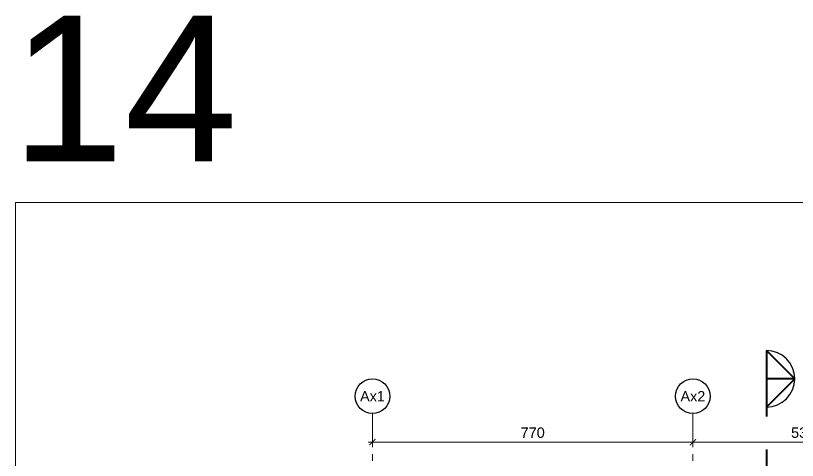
# Model space of a CAD drawing. Header units: centimetres. Extents: x 105417 to 110818, y -55119 to -48326.
# Drawn here: x 105417 to 107295, y -49395 to -48326 of the extents above; entities that cross this region are included whole.
import ezdxf
from ezdxf.enums import TextEntityAlignment as Align

# ---------------------------------------------------------------- set-up
doc = ezdxf.new("R2010")
doc.units = ezdxf.units.CM
doc.header["$LTSCALE"] = 50
doc.header["$MEASUREMENT"] = 0
doc.linetypes.add('AXES', pattern=[2, 1.25, -0.25, 0.25, -0.25])
doc.linetypes.add('DASHED2', pattern=[9.525, 6.35, -3.175])
doc.layers.get('0').update_dxf_attribs({"color": 8})
for name, color, linetype in [('AXES', 10, 'AXES'), ('COTE 50ème', 1, 'Continuous'), ('text', 159, 'Continuous')]:
    doc.layers.add(name, color=color, linetype=linetype)
doc.layers.add('FMULT', color=150, linetype='Continuous', plot=False)
doc.layers.add('HORS GEL COTE', color=7, linetype='Continuous', lineweight=13, true_color=0x00661a)
doc.layers.add('MACONNERIE COUPE', color=7, linetype='Continuous', lineweight=30)
doc.styles.add('3.ABEA 1-50', font='arial.ttf', dxfattribs={"height": 12.5})
doc.styles.add('FN_TEXT_1.50', font='arial.ttf', dxfattribs={"height": 10})
doc.styles.add('RS_TEXT_1.50', font='arial.ttf', dxfattribs={"height": 12.5})
doc.styles.add('RS_TXT_100', font='arial.ttf', dxfattribs={"height": 25})
doc.dimstyles.new('RS_100CM_LINEAIRE', dxfattribs={"dimscale": 10, "dimtxt": 25, "dimasz": 1.5, "dimexe": 1, "dimexo": 2.5, "dimgap": 1, "dimtad": 1, "dimdec": 1, "dimrnd": 0.5, "dimdsep": 46, "dimtxsty": 'RS_TXT_100', "dimblk1": 'ARCHTICK', "dimblk2": 'ARCHTICK', "dimsah": 1, "dimcen": 2.5, "dimdle": 1, "dimclrt": 4, "dimadec": 0, "dimazin": 2, "dimtfac": 1, "dimtdec": 1, "dimtix": 1, "dimtmove": 2, "dimatfit": 3, "dimfxl": 1, "dimtolj": 1, "dimtzin": 0, "dimarcsym": 0})

# ---------------------------------------------------------------- blocks, each defined once
blk = doc.blocks.new('AXES_FN')
at = {"color": 0, "linetype": 'Continuous'}
blk.add_circle((0, 15), 22.2, dxfattribs=at)
at = {"color": 0, "style": 'FN_TEXT_1.50'}
blk.add_attdef('AXES', text='', height=12.5, dxfattribs=at).set_placement((-48.9, 20.6), align=Align.MIDDLE_CENTER)
blk = doc.blocks.new('_ArchTick')
at = {"color": 0, "linetype": 'ByBlock', "const_width": 0.15}
blk.add_lwpolyline([(-0.5, -0.5), (0.5, 0.5)], dxfattribs=at)
blk = doc.blocks.new('*D268')
at = {"layer": 'AXES', "color": 0, "linetype": 'Continuous', "lineweight": -2, "ltscale": 0.5, "transparency": 16777216}
for p, q in [((70888.4, -40383.7), (71678.4, -40383.7)), ((70898.4, -40389.7), (70898.4, -40373.7)), ((71668.4, -40389.7), (71668.4, -40373.7))]:
    blk.add_line(p, q, dxfattribs=at)
at = {"layer": 'Defpoints', "color": 0, "linetype": 'Continuous', "ltscale": 0.5, "transparency": 16777216}
for p in [(71668.4, -40383.7), (70898.4, -40414.7), (71668.4, -40414.7)]:
    blk.add_point(p, dxfattribs=at)
at = {"layer": 'AXES', "color": 0, "linetype": 'Continuous', "lineweight": -2, "ltscale": 0.5, "transparency": 16777216, "xscale": 15, "yscale": 15, "zscale": 15, "rotation": 180}
blk.add_blockref('_ArchTick', (70898.4, -40383.7), dxfattribs=at)
at = {"layer": 'AXES', "color": 0, "linetype": 'Continuous', "lineweight": -2, "ltscale": 0.5, "transparency": 16777216, "xscale": 15, "yscale": 15, "zscale": 15}
blk.add_blockref('_ArchTick', (71668.4, -40383.7), dxfattribs=at)
at = {"layer": 'AXES', "color": 4, "linetype": 'Continuous', "lineweight": 5, "ltscale": 0.5, "transparency": 16777216, "insert": (71283.4, -40360.9), "char_height": 25, "attachment_point": 5, "style": 'RS_TXT_100'}
blk.add_mtext('\\A1;770', dxfattribs=at)
blk = doc.blocks.new('*D269')
at = {"layer": 'AXES', "color": 0, "linetype": 'Continuous', "lineweight": -2, "ltscale": 0.5, "transparency": 16777216}
for p, q in [((71658.4, -40383.7), (72208.4, -40383.7)), ((71668.4, -40389.7), (71668.4, -40373.7)), ((72198.4, -40389.7), (72198.4, -40373.7))]:
    blk.add_line(p, q, dxfattribs=at)
at = {"layer": 'Defpoints', "color": 0, "linetype": 'Continuous', "ltscale": 0.5, "transparency": 16777216}
for p in [(72198.4, -40383.7), (71668.4, -40414.7), (72198.4, -40414.7)]:
    blk.add_point(p, dxfattribs=at)
at = {"layer": 'AXES', "color": 0, "linetype": 'Continuous', "lineweight": -2, "ltscale": 0.5, "transparency": 16777216, "xscale": 15, "yscale": 15, "zscale": 15, "rotation": 180}
blk.add_blockref('_ArchTick', (71668.4, -40383.7), dxfattribs=at)
at = {"layer": 'AXES', "color": 0, "linetype": 'Continuous', "lineweight": -2, "ltscale": 0.5, "transparency": 16777216, "xscale": 15, "yscale": 15, "zscale": 15}
blk.add_blockref('_ArchTick', (72198.4, -40383.7), dxfattribs=at)
at = {"layer": 'AXES', "color": 4, "linetype": 'Continuous', "lineweight": 5, "ltscale": 0.5, "transparency": 16777216, "insert": (71933.4, -40360.9), "char_height": 25, "attachment_point": 5, "style": 'RS_TXT_100'}
blk.add_mtext('\\A1;530', dxfattribs=at)
blk = doc.blocks.new('A$Ceb270309')
at = {"layer": 'AXES', "lineweight": 5, "ltscale": 1.3}
for p, q in [((-1265, 1580), (-1265, -1500)), ((-495, 1580), (-495, -1344.97))]:
    blk.add_line(p, q, dxfattribs=at)
at = {"layer": 'AXES', "linetype": 'ByBlock'}
ref = blk.add_blockref('AXES_FN', (-1265, 1593.46), dxfattribs=dict(at, xscale=1.875, yscale=1.875, zscale=1.875))
ref.add_attrib('AXES', 'Ax1', dxfattribs={"layer": '0', "color": 0, "height": 24.75, "style": 'RS_TEXT_1.50'}).set_placement((-1265, 1621.58), align=Align.MIDDLE)
ref = blk.add_blockref('AXES_FN', (-495, 1593.46), dxfattribs=dict(at, xscale=1.875, yscale=1.875, zscale=1.875))
ref.add_attrib('AXES', 'Ax2', dxfattribs={"layer": '0', "color": 0, "height": 24.75, "style": 'RS_TEXT_1.50'}).set_placement((-495, 1621.58), align=Align.MIDDLE)
at = {"layer": 'AXES', "linetype": 'Continuous', "lineweight": 5, "ltscale": 0.5}
for base, p1, p2, picture, middle in [((-495, 1511.07), (-1265, 1480), (-495, 1480), '*D268', (-880, 1533.83)), ((35, 1511.07), (-495, 1480), (35, 1480), '*D269', (-230, 1533.84))]:
    dim = blk.add_linear_dim(base=base, p1=p1, p2=p2, dimstyle='RS_100CM_LINEAIRE', dxfattribs=at)
    dim.commit()
    dim.dimension.update_dxf_attribs({"geometry": picture, "text_midpoint": middle, "insert": (-72163.45, 41894.73)})

msp = doc.modelspace()

# ---------------------------------------------------------------- linework, layer by layer
at = {"layer": 'COTE 50ème', "ltscale": 0.5}
msp.add_arc((107220.83, -49198.9), 68.19, 270, 90, dxfattribs=at)
at = {"layer": 'FMULT', "lineweight": 5, "ltscale": 0.5}
msp.add_lwpolyline([(105416.93, -55119.47), (110712.69, -55119.47), (110712.69, -48775.25), (105416.93, -48775.25)], close=True, dxfattribs=at)
at = {"layer": 'HORS GEL COTE', "linetype": 'DASHED2', "lineweight": 40, "ltscale": 0.5}
msp.add_line((107220.83, -49130.71), (107220.83, -54862.41), dxfattribs=at)
at = {"layer": 'HORS GEL COTE', "lineweight": 40, "ltscale": 0.5}
for q in [(107220.83, -49130.71), (107220.83, -49198.9), (107220.83, -49267.09)]:
    msp.add_line((107289.02, -49198.9), q, dxfattribs=at)

# ---------------------------------------------------------------- block references
at = {"layer": 'MACONNERIE COUPE', "lineweight": 5, "ltscale": 0.5}
msp.add_blockref('A$Ceb270309', (107539.35, -50862.36), dxfattribs=at)

# ---------------------------------------------------------------- texts
at = {"layer": 'text', "lineweight": 5, "ltscale": 0.5, "insert": (105406.26, -48325.64), "char_height": 350, "attachment_point": 1, "style": '3.ABEA 1-50'}
msp.add_mtext_dynamic_manual_height_columns('14', width=2023.5739, gutter_width=43.75, heights=[0], dxfattribs=at)

doc.saveas('drawing.dxf')
